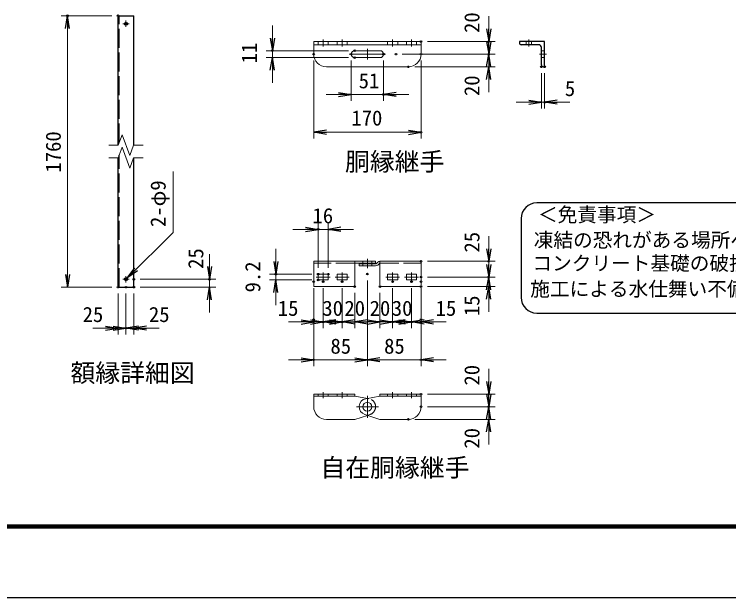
# Model space of a CAD drawing. Units: millimetres, scale not verified, with parts at other scales. Extents: x -4200 to 4200, y -2970 to 2970.
# Drawn here: x -279 to 1985, y -2970 to -1121 of the extents above; entities that cross this region are included whole.
import ezdxf
from ezdxf.enums import TextEntityAlignment as Align

# ---------------------------------------------------------------- set-up
doc = ezdxf.new("R2010")
doc.units = ezdxf.units.MM
doc.header["$LTSCALE"] = 10
doc.header["$PDMODE"] = 32
doc.header["$PDSIZE"] = 5
doc.linetypes.add('DASHED', pattern=[7.5, 6, -1.5])
doc.linetypes.add('USER1', pattern=[50.8, 31.75, -6.35, 6.35, -6.35])
for name, color, linetype, lineweight in [('0-0_D-BMK', 2, 'USER1', 13), ('0-2_D-STR1', 1, 'Continuous', 25), ('0-3_D-STR3', 3, 'Continuous', 13), ('0-5_0', 7, 'Continuous', 25), ('0-6_D-STR-DIM', 7, 'Continuous', 13), ('0-8_D-TTL-TXT', 7, 'Continuous', 25), ('0-9_D-STR-TXT', 7, 'Continuous', 13), ('0-A_D-TTL', 7, 'Continuous', 25)]:
    doc.layers.add(name, color=color, linetype=linetype, lineweight=lineweight)
doc.layers.add('0-7_Defpoints', color=8, linetype='Continuous')
doc.styles.add('ＭＳ ゴシック', font='')
doc.styles.get('ＭＳ ゴシック').set_extended_font_data('MS Gothic')

# ---------------------------------------------------------------- blocks, each defined once
blk = doc.blocks.new('L40x5')
at = {"layer": '0-5_0'}
for p, q in [((-153.11, 166.89), (-153.11, -108.11)), ((-108.11, -153.11), (166.89, -153.11))]:
    blk.add_line(p, q, dxfattribs=at)
blk.add_lwpolyline([(-183.11, 196.89), (-203.11, 196.89), (-203.11, -203.11), (196.89, -203.11), (196.89, -183.11)], dxfattribs=at)
for centre, radius, start, end in [((-183.11, 166.89), 30, 0, 90), ((-108.11, -108.11), 45, 180, 270), ((166.89, -183.11), 30, 0, 90)]:
    blk.add_arc(centre, radius, start, end, dxfattribs=at)
blk = doc.blocks.new('_Open')
at = {"layer": '0-5_0'}
blk.add_line((-10, 1.667), (0, 0), dxfattribs=at)
blk.add_lwpolyline([(-10, -1.667), (0, 0), (-10, 0)], dxfattribs=at)

msp = doc.modelspace()

# ---------------------------------------------------------------- linework, layer by layer
at = {"layer": '0-0_D-BMK'}
for p, q in [((64.98, -1150.9), (84.98, -1150.9)), ((74.98, -1140.9), (74.98, -1160.9)), ((699.98, -1201.54), (699.98, -1223.54)), ((759.98, -1201.54), (759.98, -1223.54)), ((919.98, -1201.54), (919.98, -1223.54)), ((979.98, -1201.54), (979.98, -1223.54)), ((1351.48, -1223.54), (1351.48, -1201.54)), ((839.98, -1230.54), (839.98, -1264.54)), ((782.1, -1247.54), (897.64, -1247.54)), ((1385.48, -1247.54), (1407.48, -1247.54)), ((839.98, -1925.74), (839.98, -1896.54)), ((699.98, -1968.54), (699.98, -1939.34)), ((759.98, -1968.54), (759.98, -1939.34)), ((919.98, -1968.54), (919.98, -1939.34)), ((979.98, -1968.54), (979.98, -1939.34)), ((64.98, -1960.9), (84.98, -1960.9)), ((74.98, -1950.9), (74.98, -1970.9)), ((677.98, -1953.94), (721.98, -1953.94)), ((737.98, -1953.94), (781.98, -1953.94)), ((897.98, -1953.94), (941.98, -1953.94)), ((957.98, -1953.94), (1001.98, -1953.94)), ((699.98, -2318.85), (699.98, -2337.25)), ((759.98, -2318.85), (759.98, -2337.25)), ((839.98, -2329.93), (839.98, -2399.77)), ((919.98, -2318.85), (919.98, -2337.25)), ((979.98, -2318.85), (979.98, -2337.25)), ((839.98, -2349.85), (839.98, -2379.85)), ((805.06, -2364.85), (874.9, -2364.85)), ((821.98, -2364.85), (857.98, -2364.85))]:
    msp.add_line(p, q, dxfattribs=at)
at = {"layer": '0-2_D-STR1'}
for p, q in [((49.98, -1535.9), (49.98, -1125.9)), ((49.98, -1125.9), (99.98, -1125.9)), ((99.98, -1535.9), (99.98, -1125.9)), ((49.98, -1985.9), (49.98, -1575.9)), ((99.98, -1985.9), (99.98, -1575.9)), ((49.98, -1985.9), (99.98, -1985.9))]:
    msp.add_line(p, q, dxfattribs=at)
at = {"layer": '0-2_D-STR1', "linetype": 'DASHED'}
for p, q in [((53.98, -1527.13), (53.98, -1125.9)), ((53.98, -1985.9), (53.98, -1567.13))]:
    msp.add_line(p, q, dxfattribs=at)
at = {"layer": '0-2_D-STR1'}
for centre in [(74.98, -1150.9), (74.98, -1960.9)]:
    msp.add_circle(centre, 4.5, dxfattribs=at)
at = {"layer": '0-3_D-STR3'}
for p, q in [((669.98, -1207.54), (1009.98, -1207.54)), ((669.98, -1207.54), (669.98, -1247.54)), ((669.98, -1217.54), (1009.98, -1217.54)), ((1009.98, -1207.54), (1009.98, -1247.54)), ((799.98, -1236.54), (879.98, -1236.54)), ((799.98, -1258.54), (879.98, -1258.54)), ((709.98, -1287.54), (969.98, -1287.54)), ((669.98, -1903.94), (865.98, -1903.94)), ((669.98, -1983.94), (669.98, -1903.94)), ((799.98, -1983.94), (799.98, -1903.94)), ((799.98, -1910.34), (865.98, -1910.34)), ((813.98, -1918.34), (813.98, -1911.94)), ((813.98, -1911.94), (866.27, -1911.94)), ((813.98, -1918.34), (866.27, -1918.34)), ((865.98, -1910.34), (865.98, -1903.94)), ((873.23, -1906.73), (868.42, -1911.11)), ((877.54, -1911.47), (872.72, -1915.85)), ((879.98, -1903.94), (1009.98, -1903.94)), ((879.98, -1983.94), (879.98, -1903.94)), ((1009.98, -1983.94), (1009.98, -1903.94)), ((683.98, -1944.74), (715.98, -1944.74)), ((683.98, -1963.14), (683.98, -1944.74)), ((715.98, -1963.14), (715.98, -1944.74)), ((743.98, -1944.74), (775.98, -1944.74)), ((743.98, -1963.14), (743.98, -1944.74)), ((775.98, -1963.14), (775.98, -1944.74)), ((903.98, -1944.74), (935.98, -1944.74)), ((903.98, -1963.14), (903.98, -1944.74)), ((935.98, -1963.14), (935.98, -1944.74)), ((963.98, -1944.74), (995.98, -1944.74)), ((963.98, -1963.14), (963.98, -1944.74)), ((995.98, -1963.14), (995.98, -1944.74)), ((683.98, -1963.14), (715.98, -1963.14)), ((743.98, -1963.14), (775.98, -1963.14)), ((903.98, -1963.14), (935.98, -1963.14)), ((963.98, -1963.14), (995.98, -1963.14)), ((669.98, -1983.94), (799.98, -1983.94)), ((879.98, -1983.94), (1009.98, -1983.94)), ((669.98, -2324.85), (799.98, -2324.85)), ((669.98, -2324.85), (669.98, -2364.85)), ((669.98, -2331.25), (799.98, -2331.25)), ((799.98, -2324.85), (799.98, -2331.25)), ((799.98, -2331.25), (839.98, -2338.44)), ((879.98, -2331.25), (835.38, -2339.26)), ((879.98, -2324.85), (1009.98, -2324.85)), ((879.98, -2324.85), (879.98, -2331.25)), ((879.98, -2331.25), (1009.98, -2331.25)), ((1009.98, -2324.85), (1009.98, -2364.85)), ((799.98, -2404.85), (839.98, -2392.13)), ((879.98, -2404.85), (832.1, -2389.63)), ((709.98, -2404.85), (799.98, -2404.85)), ((879.98, -2404.85), (969.98, -2404.85))]:
    msp.add_line(p, q, dxfattribs=at)
at = {"layer": '0-3_D-STR3', "linetype": 'DASHED'}
for p, q in [((683.98, -1207.54), (683.98, -1217.54)), ((715.98, -1207.54), (715.98, -1217.54)), ((743.98, -1207.54), (743.98, -1217.54)), ((775.98, -1207.54), (775.98, -1217.54)), ((903.98, -1207.54), (903.98, -1217.54)), ((935.98, -1207.54), (935.98, -1217.54)), ((963.98, -1207.54), (963.98, -1217.54)), ((995.98, -1207.54), (995.98, -1217.54)), ((1342.88, -1217.54), (1342.88, -1207.54)), ((1360.08, -1217.54), (1360.08, -1207.54)), ((1391.48, -1236.54), (1401.48, -1236.54)), ((1391.48, -1258.54), (1401.48, -1258.54)), ((799.98, -1910.34), (669.98, -1910.34)), ((825.98, -1903.94), (825.98, -1910.34)), ((825.98, -1918.34), (825.98, -1911.94)), ((853.98, -1903.94), (853.98, -1910.34)), ((853.98, -1918.34), (853.98, -1911.94)), ((879.98, -1910.34), (1009.98, -1910.34)), ((683.98, -2324.85), (683.98, -2331.25)), ((715.98, -2324.85), (715.98, -2331.25)), ((743.98, -2324.85), (743.98, -2331.25)), ((775.98, -2324.85), (775.98, -2331.25)), ((903.98, -2324.85), (903.98, -2331.25)), ((935.98, -2324.85), (935.98, -2331.25)), ((963.98, -2324.85), (963.98, -2331.25)), ((995.98, -2324.85), (995.98, -2331.25)), ((839.98, -2338.44), (844.57, -2339.26)), ((839.98, -2392.13), (847.86, -2389.63))]:
    msp.add_line(p, q, dxfattribs=at)
at = {"layer": '0-3_D-STR3'}
msp.add_circle((839.98, -2364.85), 14, dxfattribs=at)
for centre, radius, start, end in [((799.98, -1247.54), 11, 90, 270), ((879.98, -1247.54), 11, 270, 90), ((709.98, -1247.54), 40, 180, 270), ((969.98, -1247.54), 40, 270, 0), ((866.27, -1908.74), 3.2, 270, 312.26587), ((866.27, -1908.74), 9.6, 270, 312.26587), ((879.95, -1913.41), 9.47, 89.8278, 135.14925), ((879.98, -1913.54), 3.2, 90, 139.63546), ((839.98, -2364.85), 26, 100.18177, 252.36255), ((709.98, -2364.85), 40, 180, 270), ((969.98, -2364.85), 40, 270, 0)]:
    msp.add_arc(centre, radius, start, end, dxfattribs=at)
at = {"layer": '0-3_D-STR3', "linetype": 'DASHED'}
msp.add_arc((839.98, -2364.85), 26, 287.63745, 79.81823, dxfattribs=at)
at = {"layer": '0-6_D-STR-DIM'}
for p, q in [((29.98, -1125.9), (-130.02, -1125.9)), ((1224.54, -1167.54), (1224.54, -1127.54)), ((-110.02, -1945.9), (-110.02, -1165.9)), ((538.98, -1196.54), (538.98, -1156.54)), ((1224.54, -1207.54), (1224.54, -1167.54)), ((1029.98, -1207.54), (1244.54, -1207.54)), ((1224.54, -1247.54), (1224.54, -1207.54)), ((779.98, -1236.54), (518.98, -1236.54)), ((538.98, -1258.54), (538.98, -1236.54)), ((779.98, -1258.54), (518.98, -1258.54)), ((669.98, -1267.54), (669.98, -1515.21)), ((788.98, -1267.54), (788.98, -1395.21)), ((890.98, -1267.54), (890.98, -1395.21)), ((950.74, -1247.54), (1244.54, -1247.54)), ((950.74, -1247.54), (1244.54, -1247.54)), ((1009.98, -1267.54), (1009.98, -1515.21)), ((1224.54, -1287.54), (1224.54, -1247.54)), ((989.98, -1287.54), (1244.54, -1287.54)), ((1224.54, -1287.54), (1224.54, -1327.54)), ((538.98, -1298.54), (538.98, -1338.54)), ((1391.48, -1307.52), (1391.48, -1419.8)), ((1401.48, -1307.52), (1401.48, -1419.8)), ((1224.54, -1327.54), (1224.54, -1367.54)), ((748.98, -1375.21), (708.98, -1375.21)), ((788.98, -1375.21), (890.98, -1375.21)), ((930.98, -1375.21), (970.98, -1375.21)), ((1351.48, -1399.8), (1311.48, -1399.8)), ((1391.48, -1399.8), (1401.48, -1399.8)), ((1441.48, -1399.8), (1481.48, -1399.8)), ((50.79, -1535.9), (62.88, -1502.67)), ((62.88, -1502.67), (87.09, -1569.13)), ((709.98, -1495.21), (969.98, -1495.21)), ((20.66, -1535.9), (50.79, -1535.9)), ((99.17, -1535.9), (87.09, -1569.13)), ((99.17, -1535.9), (129.35, -1535.9)), ((50.79, -1575.9), (62.88, -1542.67)), ((62.88, -1542.67), (87.09, -1609.13)), ((20.66, -1575.9), (50.79, -1575.9)), ((99.17, -1575.9), (87.09, -1609.13)), ((99.17, -1575.9), (129.35, -1575.9)), ((683.98, -1924.74), (683.98, -1782.82)), ((715.98, -1924.74), (715.98, -1782.82)), ((643.98, -1802.82), (603.98, -1802.82)), ((715.98, -1802.82), (683.98, -1802.82)), ((755.98, -1802.82), (795.98, -1802.82)), ((1224.54, -1863.94), (1224.54, -1823.94)), ((549.98, -1904.74), (549.98, -1864.74)), ((1224.54, -1913.94), (1224.54, -1873.94)), ((339.98, -1920.9), (339.98, -1880.9)), ((1029.98, -1903.94), (1244.54, -1903.94)), ((1224.54, -1953.94), (1224.54, -1903.94)), ((663.98, -1944.74), (529.98, -1944.74)), ((549.98, -1963.14), (549.98, -1944.74)), ((119.98, -1960.9), (359.98, -1960.9)), ((339.98, -1985.9), (339.98, -1960.9)), ((663.98, -1963.14), (529.98, -1963.14)), ((839.98, -1964.34), (839.98, -2236.22)), ((839.98, -1964.34), (839.98, -2236.22)), ((1029.98, -1953.94), (1244.54, -1953.94)), ((1029.98, -1953.94), (1244.54, -1953.94)), ((1224.54, -1983.94), (1224.54, -1953.94)), ((29.98, -1985.9), (-130.02, -1985.9)), ((119.98, -1985.9), (359.98, -1985.9)), ((669.98, -1988.54), (669.98, -2116.22)), ((699.98, -1988.54), (699.98, -2116.22)), ((699.98, -1988.54), (699.98, -2116.22)), ((759.98, -1988.54), (759.98, -2116.22)), ((759.98, -1988.54), (759.98, -2116.22)), ((919.98, -1988.54), (919.98, -2116.22)), ((919.98, -1988.54), (919.98, -2116.22)), ((979.98, -1988.54), (979.98, -2116.22)), ((979.98, -1988.54), (979.98, -2116.22)), ((1009.98, -1988.54), (1009.98, -2116.22)), ((1029.98, -1983.94), (1244.54, -1983.94)), ((49.98, -2005.9), (49.98, -2135.9)), ((74.98, -2005.9), (74.98, -2135.9)), ((74.98, -2005.9), (74.98, -2135.9)), ((99.98, -2005.9), (99.98, -2135.9)), ((549.98, -2003.14), (549.98, -2043.14)), ((799.98, -2003.94), (799.98, -2116.22)), ((879.98, -2003.94), (879.98, -2116.22)), ((1224.54, -1993.94), (1224.54, -2033.94)), ((339.98, -2025.9), (339.98, -2065.9)), ((1224.54, -2023.94), (1224.54, -2063.94)), ((629.98, -2096.22), (589.98, -2096.22)), ((659.98, -2096.22), (619.98, -2096.22)), ((699.98, -2096.22), (669.98, -2096.22)), ((719.98, -2096.22), (679.98, -2096.22)), ((759.98, -2096.22), (699.98, -2096.22)), ((739.98, -2096.22), (779.98, -2096.22)), ((799.98, -2096.22), (759.98, -2096.22)), ((839.98, -2096.22), (799.98, -2096.22)), ((799.98, -2096.22), (839.98, -2096.22)), ((879.98, -2096.22), (839.98, -2096.22)), ((839.98, -2096.22), (879.98, -2096.22)), ((879.98, -2096.22), (919.98, -2096.22)), ((939.98, -2096.22), (899.98, -2096.22)), ((919.98, -2096.22), (979.98, -2096.22)), ((959.98, -2096.22), (999.98, -2096.22)), ((979.98, -2096.22), (1009.98, -2096.22)), ((1019.98, -2096.22), (1059.98, -2096.22)), ((1049.98, -2096.22), (1089.98, -2096.22)), ((9.98, -2115.9), (-30.02, -2115.9)), ((34.98, -2115.9), (-5.02, -2115.9)), ((49.98, -2115.9), (74.98, -2115.9)), ((99.98, -2115.9), (74.98, -2115.9)), ((114.98, -2115.9), (154.98, -2115.9)), ((139.98, -2115.9), (179.98, -2115.9)), ((669.98, -2108.54), (669.98, -2236.22)), ((1009.98, -2108.54), (1009.98, -2236.22)), ((629.98, -2216.22), (589.98, -2216.22)), ((839.98, -2216.22), (669.98, -2216.22)), ((799.98, -2216.22), (759.98, -2216.22)), ((839.98, -2216.22), (1009.98, -2216.22)), ((879.98, -2216.22), (919.98, -2216.22)), ((1049.98, -2216.22), (1089.98, -2216.22)), ((1224.54, -2284.85), (1224.54, -2244.85)), ((1224.54, -2324.85), (1224.54, -2284.85)), ((1029.98, -2324.85), (1244.54, -2324.85)), ((1224.54, -2364.85), (1224.54, -2324.85)), ((1029.98, -2364.85), (1244.54, -2364.85)), ((1029.98, -2364.85), (1244.54, -2364.85)), ((1224.54, -2404.85), (1224.54, -2364.85)), ((989.98, -2404.85), (1244.54, -2404.85)), ((1224.54, -2404.85), (1224.54, -2444.85)), ((1224.54, -2444.85), (1224.54, -2484.85))]:
    msp.add_line(p, q, dxfattribs=at)
at = {"layer": '0-7_Defpoints'}
for p in [(-110.02, -1125.9), (49.98, -1125.9), (1009.98, -1207.54), (1224.54, -1207.54), (538.98, -1236.54), (799.98, -1236.54), (669.98, -1247.54), (788.98, -1247.54), (799.98, -1258.54), (890.98, -1247.54), (930.74, -1247.54), (1009.98, -1247.54), (1224.54, -1247.54), (969.98, -1287.54), (1391.48, -1287.52), (1401.48, -1287.52), (890.98, -1375.21), (1401.48, -1399.8), (1009.98, -1495.21), (683.98, -1802.82), (1009.98, -1903.94), (1224.54, -1903.94), (549.98, -1944.74), (683.98, -1944.74), (683.98, -1944.74), (715.98, -1944.74), (839.98, -1944.34), (99.98, -1960.9), (339.98, -1960.9), (669.98, -1968.54), (683.98, -1963.14), (699.98, -1968.54), (759.98, -1968.54), (919.98, -1968.54), (979.98, -1968.54), (1009.98, -1953.94), (1009.98, -1968.54), (1224.54, -1953.94), (49.98, -1985.9), (49.98, -1985.9), (74.98, -1985.9), (99.98, -1985.9), (99.98, -1985.9), (799.98, -1983.94), (879.98, -1983.94), (1009.98, -1983.94), (669.98, -2088.54), (669.98, -2096.22), (699.98, -2096.22), (759.98, -2096.22), (919.98, -2096.22), (979.98, -2096.22), (1009.98, -2088.54), (1009.98, -2096.22), (74.98, -2115.9), (669.98, -2216.22), (1009.98, -2216.22), (1009.98, -2324.85), (1224.54, -2324.85), (1009.98, -2364.85), (1224.54, -2364.85), (969.98, -2404.85)]:
    msp.add_point(p, dxfattribs=at)
at = {"layer": '0-8_D-TTL-TXT', "color": 2}
for p, q in [((3822.47, -1718.43), (1376.92, -1718.43)), ((1326.92, -1768.43), (1326.92, -2018.43)), ((1376.92, -2068.43), (3822.47, -2068.43))]:
    msp.add_line(p, q, dxfattribs=at)
for centre, start, end in [((1376.92, -1768.43), 90, 180), ((1376.92, -2018.43), 180, 270)]:
    msp.add_arc(centre, 50, start, end, dxfattribs=at)
at = {"layer": '0-9_D-STR-TXT'}
msp.add_lwpolyline([(225.18, -1618.94), (225.18, -1812.15), (79.6, -1956.33)], dxfattribs=at)
at = {"layer": '0-A_D-TTL', "color": 2}
msp.add_lwpolyline([(-4200, 2970), (4200, 2970), (4200, -2970), (-4200, -2970)], close=True, dxfattribs=at)
at = {"layer": '0-A_D-TTL'}
for points in [[(-3930, 2750), (3930, 2750), (3930, -2750), (-3930, -2750)], [(-3927.5, 2747.5), (3927.5, 2747.5), (3927.5, -2747.5), (-3927.5, -2747.5)], [(-3925, 2745), (3925, 2745), (3925, -2745), (-3925, -2745)], [(-3922.5, 2742.5), (3922.5, 2742.5), (3922.5, -2742.5), (-3922.5, -2742.5)], [(-3920, 2740), (3920, 2740), (3920, -2740), (-3920, -2740)]]:
    msp.add_lwpolyline(points, close=True, dxfattribs=at)

# ---------------------------------------------------------------- block references
at = {"layer": '0-3_D-STR3', "xscale": 0.2, "yscale": 0.2, "rotation": 180}
msp.add_blockref('L40x5', (1360.86, -1248.16), dxfattribs=at)
at = {"layer": '0-6_D-STR-DIM', "xscale": 4, "yscale": 4}
for p, rotation in [((-110.02, -1125.9), 90), ((1224.54, -1207.54), 270), ((538.98, -1236.54), 270), ((1224.54, -1247.54), 270), ((538.98, -1258.54), 90), ((1224.54, -1247.54), 90), ((1224.54, -1287.54), 90), ((890.98, -1375.21), 180), ((1401.48, -1399.8), 180), ((669.98, -1495.21), 180), ((715.98, -1802.82), 180), ((1224.54, -1903.94), 270), ((339.98, -1960.9), 270), ((549.98, -1944.74), 270), ((1224.54, -1953.94), 270), ((-110.02, -1985.9), 270), ((549.98, -1963.14), 90), ((1224.54, -1953.94), 90), ((339.98, -1985.9), 90), ((1224.54, -1983.94), 90), ((699.98, -2096.22), 180), ((759.98, -2096.22), 180), ((799.98, -2096.22), 180), ((919.98, -2096.22), 180), ((979.98, -2096.22), 180), ((1009.98, -2096.22), 180), ((74.98, -2115.9), 180), ((99.98, -2115.9), 180), ((839.98, -2216.22), 180), ((1009.98, -2216.22), 180), ((1224.54, -2324.85), 270), ((1224.54, -2364.85), 270), ((1224.54, -2364.85), 90), ((1224.54, -2404.85), 90)]:
    msp.add_blockref('_Open', p, dxfattribs=dict(at, rotation=rotation))
for p in [(788.98, -1375.21), (1391.48, -1399.8), (1009.98, -1495.21), (683.98, -1802.82), (669.98, -2096.22), (699.98, -2096.22), (759.98, -2096.22), (879.98, -2096.22), (919.98, -2096.22), (979.98, -2096.22), (49.98, -2115.9), (74.98, -2115.9), (669.98, -2216.22), (839.98, -2216.22)]:
    msp.add_blockref('_Open', p, dxfattribs=at)
at = {"layer": '0-9_D-STR-TXT', "xscale": 4, "yscale": 4, "rotation": 224.72383}
msp.add_blockref('_Open', (78.18, -1957.74), dxfattribs=at)

# ---------------------------------------------------------------- texts
at = {"layer": '0-6_D-STR-DIM', "style": 'ＭＳ ゴシック'}
for s, p in [('20', (1209.52, -1180.29)), ('11', (504.23, -1276.87)), ('20', (1209.52, -1380.29)), ('1760', (-116.77, -1622.8)), ('25', (1209.52, -1876.04)), ('25', (334.65, -1928)), ('9.2', (515.23, -2002.54)), ('15', (1209.52, -2077.69)), ('20', (1209.52, -2297.6)), ('20', (1209.52, -2497.6))]:
    msp.add_text(s, height=48.09, rotation=90, dxfattribs=at).set_placement(p, align=Align.BOTTOM_LEFT)
for s, p in [('51', (812.43, -1370.2)), ('5', (1465.75, -1394.78)), ('170', (789.33, -1488.2)), ('16', (666.1, -1797.81)), ('15', (556.23, -2091.2)), ('30', (697.35, -2091.2)), ('20', (767.23, -2091.2)), ('20', (847.23, -2091.2)), ('30', (917.35, -2091.2)), ('15', (1056.23, -2091.2)), ('25', (-62.12, -2110.84)), ('25', (147.88, -2110.84)), ('85', (723, -2211.2)), ('85', (893, -2211.2))]:
    msp.add_text(s, height=48.09, dxfattribs=at).set_placement(p, align=Align.BOTTOM_LEFT)
at = {"layer": '0-8_D-TTL-TXT', "style": 'ＭＳ ゴシック'}
for s, height, p in [('胴縁継手', 57.7, (769.27, -1634.21)), ('＜免責事項＞ \u3000\u3000', 45.67, (1380.62, -1792.61)), ('凍結の恐れがある場所への設置は、内部に溜まった雨水等の凍結融解により支柱の破損や', 45.67, (1367.1, -1873.11)), ('コンクリート基礎の破損の恐れがありますので施工時、水仕舞いを行ってください。', 45.67, (1362.99, -1946.53)), ('施工による水仕舞い不備で起こる支柱・基礎の破損について当社は責任を負いかねます。 ', 45.67, (1356, -2028.02)), ('額縁詳細図', 57.7, (-100.74, -2303.85)), ('自在胴縁継手', 57.7, (691.3, -2603.85))]:
    msp.add_text(s, height=height, dxfattribs=at).set_placement(p, align=Align.BOTTOM_LEFT)
at = {"layer": '0-9_D-STR-TXT', "style": 'ＭＳ ゴシック'}
msp.add_text('2-φ9', height=48.09, rotation=90, dxfattribs=at).set_placement((215.3, -1795.24), align=Align.BOTTOM_LEFT)

doc.saveas('drawing.dxf')
